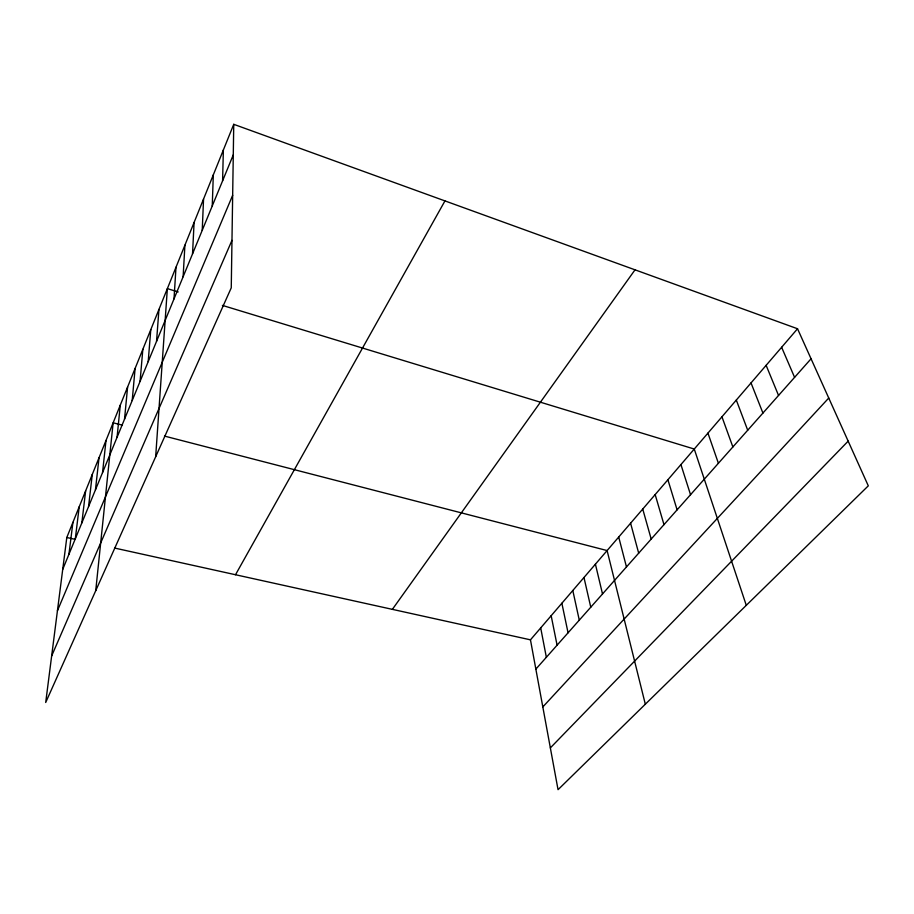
<?xml version="1.0" encoding="UTF-8"?>
<svg xmlns="http://www.w3.org/2000/svg" width="914" height="914" viewBox="0 0 914 914"><rect width="100%" height="100%" fill="white"/><g stroke="black" fill="none" stroke-linecap="round" stroke-linejoin="round"><path stroke-width="1.37" d="M233.744 124.315L231.253 287.841L45.7 702.489L66.802 537.501L233.744 124.315L797.534 328.754L868.3 485.837L558.043 789.685L530.463 639.834L797.534 328.754M222.593 180.835L223.359 150.01M212.254 205.97L213.305 174.917M202.234 230.305L203.548 199.046M192.534 253.898L194.088 222.456M183.12 276.759L184.914 245.169M174.003 298.935L176.002 267.219M155.666 456.749L167.353 288.63L178.196 291.932M156.545 341.345L158.945 309.435M148.194 361.636L150.776 329.657M140.082 381.355L142.835 349.319M132.199 400.515L135.112 368.433M124.533 419.149L127.594 387.045M117.072 437.28L120.271 405.165M95.73 590.695L113.142 422.794L122.407 425.193M102.539 472.607L106.001 440.491M95.456 489.813L99.032 457.731M88.567 506.562L92.257 474.515M81.849 522.877L85.642 490.864M75.314 538.769L79.21 506.802M68.938 554.261L72.926 522.351M62.735 569.353L233.276 154.866M57.433 610.758L232.659 195.299M51.652 655.944L231.973 240.359M235.515 574.735L444.958 200.909M392.38 609.352L635.024 269.824M535.855 669.128L811.061 358.779M542.813 706.945L828.747 398.036M550.354 747.892L848.169 441.142M66.802 537.501L75.074 539.329M114.673 548.069L530.463 639.834M164.486 436.081L607.102 550.559L645.318 704.203M222.399 305.39L694.263 449.037L746.281 605.331M781.63 347.286L794.586 377.356M766.126 365.326L778.545 395.454M751.022 382.92L762.927 413.071M736.307 400.069L747.709 430.231M721.946 416.795L732.868 446.957M707.939 433.11L718.404 463.272M680.919 464.575L690.538 494.703M667.894 479.759L677.103 509.852M655.167 494.577L663.987 524.636M642.736 509.052L651.191 539.066M630.591 523.208L638.68 553.164M618.709 537.032L626.467 566.943M595.414 564.178L602.509 593.963M583.977 577.499L590.764 607.204M572.804 590.513L579.282 620.149M561.87 603.251L568.062 632.808M551.165 615.705L557.083 645.181M540.7 627.895L546.355 657.292"/></g></svg>
